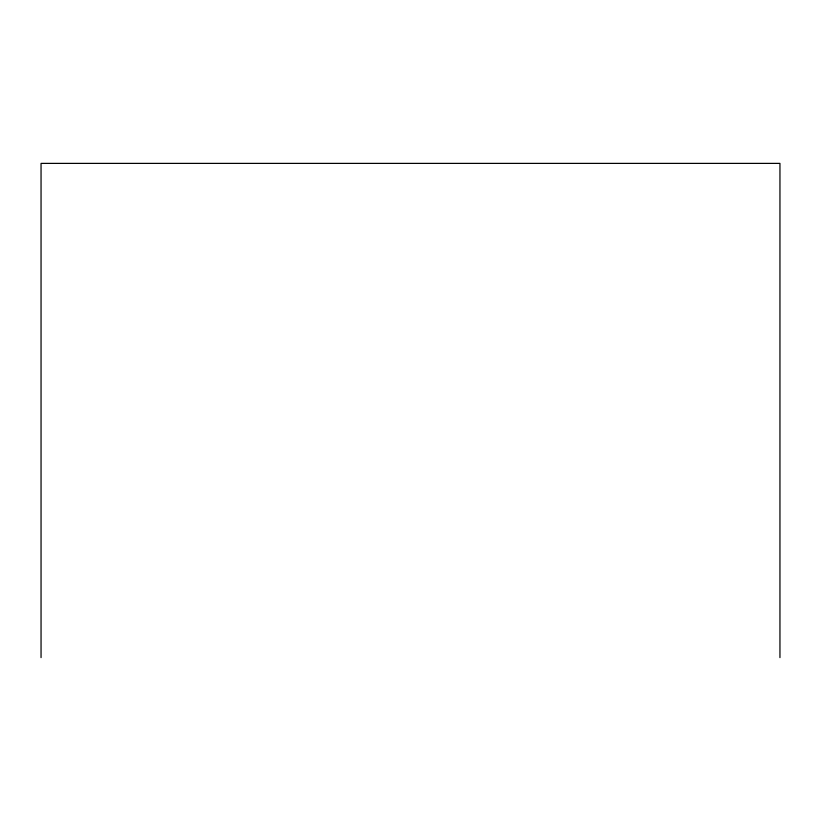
<?xml version="1.0" encoding="UTF-8"?>
<svg xmlns="http://www.w3.org/2000/svg" width="821" height="821" viewBox="0 0 821 821"><rect width="100%" height="100%" fill="white"/><g stroke="black" fill="none" stroke-linecap="round" stroke-linejoin="round"><path stroke-width="1.23" d="M779.95 657.611L779.95 163.389L41.05 163.389L41.05 657.611"/></g></svg>
